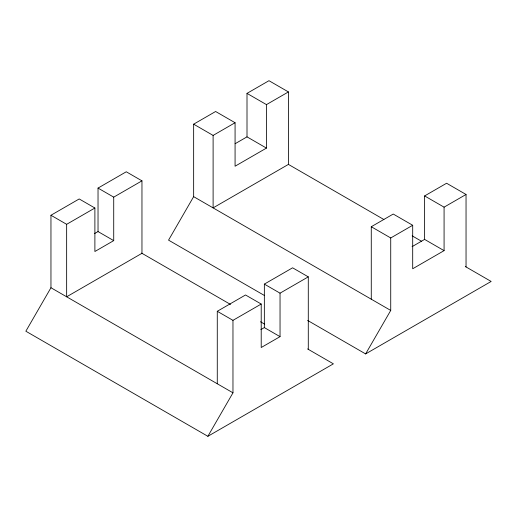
<?xml version="1.0" encoding="UTF-8"?>
<svg xmlns="http://www.w3.org/2000/svg" width="517" height="517" viewBox="0 0 517 517"><rect width="100%" height="100%" fill="white"/><g stroke="black" fill="none" stroke-linecap="round" stroke-linejoin="round"><path stroke-width="0.78" d="M94.889 208.015L66.648 224.32L66.648 296.797L141.962 253.311L141.962 180.84L113.721 197.145L113.721 240.625L94.889 251.501L94.889 208.015L79.198 198.955L50.957 215.259L50.957 287.736L25.85 331.216L207.866 436.303L333.387 363.832L307.589 348.936M383.879 219.512L288.421 164.406L288.421 91.929L266.455 104.615L266.455 148.095L235.073 166.215L235.073 122.729L215.621 111.498L193.649 124.177L193.649 196.654L168.548 240.14L264.29 295.414M207.866 436.303L232.967 392.817L232.967 320.346L261.214 304.041L261.214 347.521L280.04 336.651L280.04 293.171L308.287 276.86L308.287 349.337M307.621 320.43L365.622 353.919L390.729 310.433L390.729 237.962L412.695 225.276L412.695 268.762L444.077 250.642L444.077 207.162L466.043 194.476L466.043 266.953M266.455 148.095L247.003 136.863L247.003 93.377L268.969 80.697L288.421 91.929M113.721 240.625L98.03 231.571L98.03 188.085L126.271 171.78L141.962 180.84M193.649 124.177L213.107 135.415L235.073 122.729M235.145 143.707L247.003 136.863M94.54 233.581L98.03 231.571M288.421 164.406L213.107 207.886L213.107 135.415M217.276 383.763L217.276 311.286L245.523 294.981L261.214 304.041M280.04 336.651L264.349 327.597L264.349 284.111L292.596 267.806L308.287 276.86M371.271 299.201L371.271 226.73L393.237 214.044L412.695 225.276M444.077 250.642L424.619 239.41L424.619 195.93L446.591 183.244L466.043 194.476M260.865 329.607L264.349 327.597M412.068 246.661L424.619 239.41M365.622 353.919L491.15 281.448L465.294 266.52M247.003 93.377L266.455 104.615M424.619 195.93L444.077 207.162M412.178 235.855L421.504 241.239M371.271 226.73L390.729 237.962M193.649 196.654L390.729 310.433M98.03 188.085L113.721 197.145M264.349 284.111L280.04 293.171M141.613 253.11L230.53 304.442M260.516 321.755L264.698 324.172M50.957 215.259L66.648 224.32M217.276 311.286L232.967 320.346M50.957 287.736L232.967 392.817"/></g></svg>
